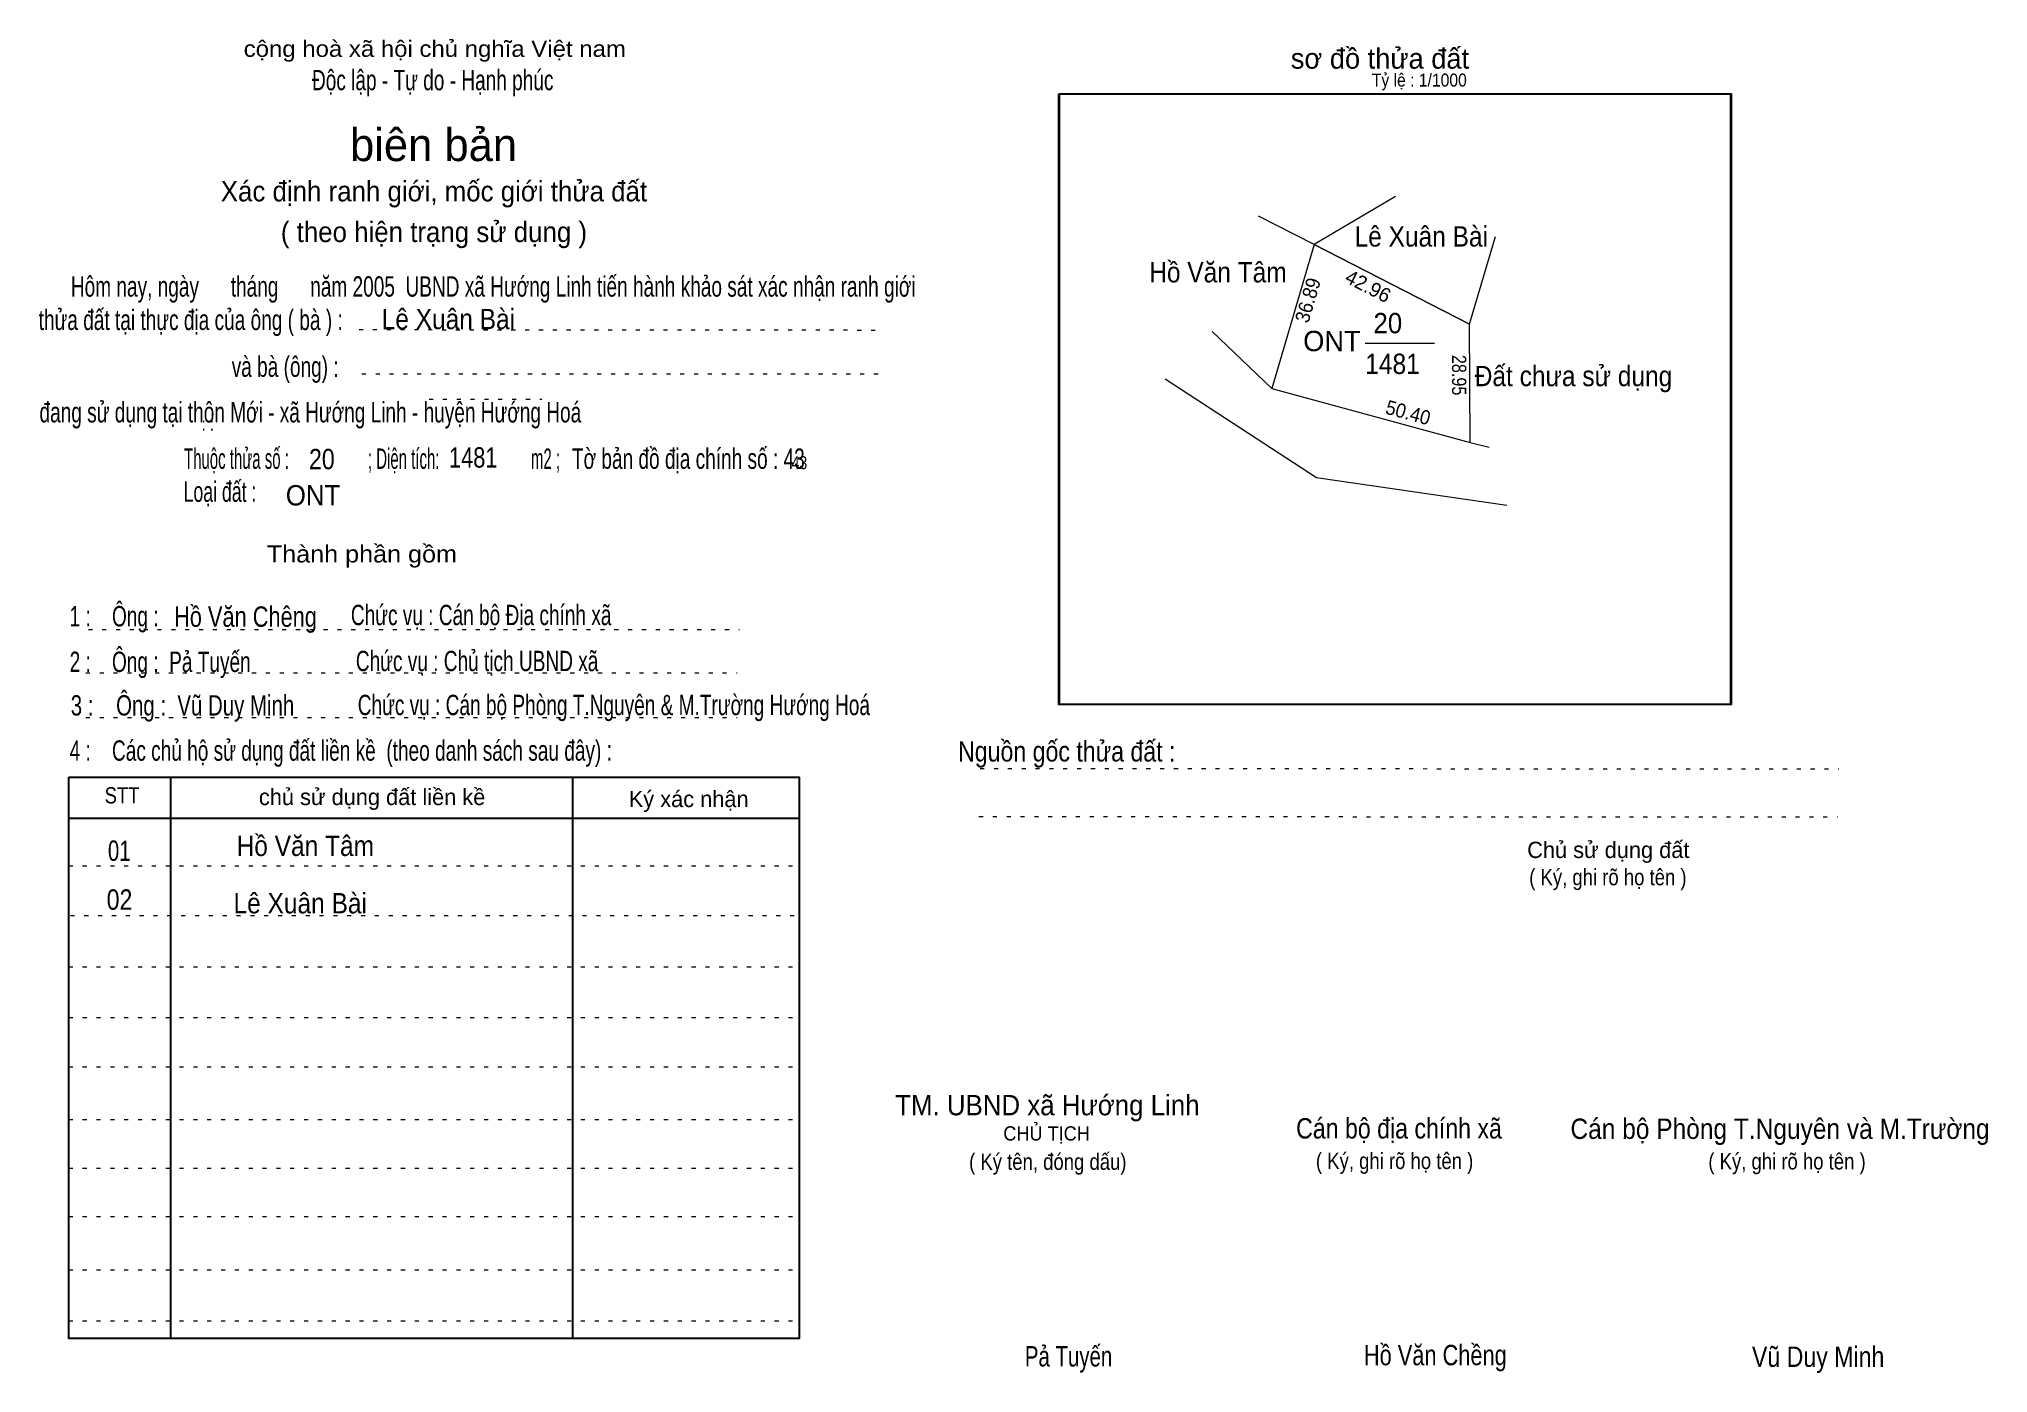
# Model space of a CAD drawing. Header units: centimetres. Extents: x -1.5 to 46.4, y -3.9 to 28.9.
import ezdxf
from ezdxf.enums import TextEntityAlignment as Align

# ---------------------------------------------------------------- set-up
doc = ezdxf.new("R2010")
doc.units = ezdxf.units.CM
doc.header["$LTSCALE"] = 0.2
doc.linetypes.add('DOTTED', pattern=[1.5, 0.3, -1.2])
for name, color, linetype in [('1', 7, 'Continuous'), ('16', 7, 'Continuous'), ('34', 7, 'Continuous'), ('51', 7, 'Continuous')]:
    doc.layers.add(name, color=color, linetype=linetype)
for name, color, linetype, lineweight in [('15', 7, 'Continuous', 13), ('2', 7, 'Continuous', 25), ('22', 7, 'Continuous', 13), ('5', 7, 'DOTTED', 13)]:
    doc.layers.add(name, color=color, linetype=linetype, lineweight=lineweight)

msp = doc.modelspace()

# ---------------------------------------------------------------- linework, layer by layer
at = {"layer": '15'}
msp.add_line((31.09, 21.4), (32.79, 21.4), dxfattribs=at)
at = {"layer": '2'}
msp.add_lwpolyline([(23.56, 27.52), (40.06, 27.52), (40.06, 12.52), (23.56, 12.52)], close=True, dxfattribs=at)
at = {"layer": '22'}
for p, q in [((31.83, 25), (29.83, 23.82)), ((29.83, 23.82), (28.47, 24.52)), ((33.65, 21.86), (34.29, 24.02)), ((29.83, 23.82), (33.65, 21.86)), ((33.67, 18.96), (33.65, 21.86)), ((26.17, 20.52), (29.89, 18.1)), ((28.79, 20.28), (33.67, 18.96)), ((33.67, 18.96), (34.13, 18.84)), ((29.89, 18.1), (34.57, 17.42))]:
    msp.add_line(p, q, dxfattribs=at)
msp.add_lwpolyline([(29.83, 23.82), (28.79, 20.28), (27.33, 21.68)], dxfattribs=at)
msp.add_lwpolyline([(33.67, 18.96), (33.65, 21.86), (29.83, 23.82), (28.79, 20.28)], close=True, dxfattribs=at)
at = {"layer": '5'}
for p, q in [((6.37, 21.73), (19.21, 21.72)), ((6.44, 20.64), (19.25, 20.64)), ((8.09, 20.02), (10.86, 20.02)), ((-0.28, 14.36), (15.72, 14.36)), ((-0.34, 13.3), (15.66, 13.3)), ((-0.34, 12.2), (15.66, 12.2)), ((21.63, 10.95), (42.72, 10.94)), ((21.6, 9.77), (42.69, 9.76)), ((-0.76, 8.56), (17.18, 8.56)), ((-0.72, 7.34), (17.22, 7.34)), ((-0.76, 6.08), (17.18, 6.08)), ((-0.76, 4.83), (17.18, 4.83)), ((-0.76, 3.62), (17.18, 3.62)), ((-0.76, 2.33), (17.18, 2.33)), ((-0.76, 1.13), (17.18, 1.13)), ((-0.76, -0.06), (17.18, -0.06)), ((-0.76, -1.37), (17.18, -1.37)), ((-0.76, -2.62), (17.18, -2.62))]:
    msp.add_line(p, q, dxfattribs=at)
at = {"layer": '5', "linetype": 'Continuous', "lineweight": 25}
for p, q in [((1.74, 10.74), (1.74, -3.05)), ((11.61, 10.74), (11.61, -3.05)), ((-0.76, 9.73), (17.18, 9.73))]:
    msp.add_line(p, q, dxfattribs=at)
for points in [[(23.58, 27.52), (40.08, 27.52), (40.08, 12.52), (23.58, 12.52)], [(-0.76, 10.74), (17.18, 10.74), (17.18, -3.05), (-0.76, -3.05)]]:
    msp.add_lwpolyline(points, close=True, dxfattribs=at)

# ---------------------------------------------------------------- texts
at = {"layer": '1'}
for s, width, p in [('01', 0.75, (0.2, 8.68)), ('02', 0.85, (0.17, 7.48))]:
    msp.add_text(s, height=0.5, dxfattribs=dict(at, width=width)).set_placement(p)
at = {"layer": '15'}
for s, width, p in [('20', 0.95, (31.29, 21.64)), ('1481', 0.9, (31.09, 20.64))]:
    msp.add_text(s, height=0.4999, dxfattribs=dict(at, width=width)).set_placement(p)
at = {"layer": '16', "width": 0.9}
for s, height, p in [('Lê Xuân Bài', 0.4999, (32.465, 23.77)), ('Hồ Văn Tâm', 0.4999, (27.47, 22.89)), ('Lê Xuân Bài', 0.4999, (8.565, 21.74)), ('Đất chưa sử dụng', 0.5, (36.205, 20.34)), ('Hồ Văn Tâm', 0.4999, (5.05, 8.8)), ('Lê Xuân Bài', 0.4999, (4.925, 7.39))]:
    msp.add_text(s, height=height, dxfattribs=at).set_placement(p, align=Align.CENTER)
at = {"layer": '22'}
msp.add_text('ONT', height=0.4999, dxfattribs=at).set_placement((30.27, 21.2), align=Align.CENTER)
at = {"layer": '34'}
for s, height, width, p in [(': : ', 0.32, 0.85, (2.5, 19.25)), ('20', 0.5, 0.85, (5.14, 18.3)), ('1481', 0.5, 0.8, (8.58, 18.34)), ('43', 0.32, 0.8, (17, 18.3)), ('ONT', 0.5, 0.95, (4.57, 17.41))]:
    msp.add_text(s, height=height, dxfattribs=dict(at, width=width)).set_placement(p)
at = {"layer": '5'}
for s, height, width, p in [('cộng hoà xã hội chủ nghĩa Việt nam', 0.4, 1.1, (8.23, 28.43)), ('Độc lập - Tự do - Hạnh phúc', 0.5, 0.7, (8.18, 27.61)), ('Xác định ranh giới, mốc giới thửa đất', 0.5, 0.95, (8.21, 24.88)), ('( theo hiện trạng sử dụng )', 0.5, 0.95, (8.21, 23.88)), ('Thành phần gồm', 0.42, 1.1, (6.44, 16.01)), ('Hồ Văn Chêng', 0.5, 0.8, (3.58, 14.43)), ('Chức vụ : Cán bộ Địa chính xã', 0.5, 0.7, (9.37, 14.47)), ('Chức vụ : Chủ tịch UBND xã', 0.5, 0.7, (9.27, 13.34)), ('Chức vụ : Cán bộ Phòng T.Nguyên & M.Trường Hướng Hoá', 0.5, 0.7, (12.63, 12.26)), ('    Nguồn gốc thửa đất :', 0.5, 0.85, (23.44, 11.12)), ('( Ký, ghi rõ họ tên )', 0.4, 0.85, (37.05, 8.08)), ('CHỦ TỊCH', 0.35, 0.95, (23.26, 1.81)), ('( Ký tên, đóng dấu)', 0.4, 0.85, (23.29, 1.09)), ('( Ký, ghi rõ họ tên )', 0.4, 0.85, (31.81, 1.11)), ('( Ký, ghi rõ họ tên )', 0.4, 0.85, (41.45, 1.1)), ('Pả Tuyến', 0.5, 0.75, (23.8, -3.74)), ('Hồ Văn Chềng', 0.5, 0.8, (32.81, -3.71)), ('Vũ Duy Minh', 0.5, 0.85, (42.215, -3.75))]:
    msp.add_text(s, height=height, dxfattribs=dict(at, width=width)).set_placement(p, align=Align.CENTER)
msp.add_text('sơ đồ thửa đất', height=0.5, dxfattribs=at).set_placement((29.26, 28.14))
for s, height, p in [('biên bản', 0.8, (8.2, 25.87)), ('      chủ sử dụng đất liền kề', 0.4, (6.245, 10.05)), ('   Ký xác nhận', 0.4, (14.245, 10)), ('Chủ sử dụng đất', 0.4, (37.06, 8.75))]:
    msp.add_text(s, height=height, dxfattribs=at).set_placement(p, align=Align.CENTER)
for s, height, width, p in [('   Hôm nay, ngày      tháng      năm 2005  UBND xã Hướng Linh tiến hành khảo sát xác nhận ranh giới ', 0.5, 0.7, (-1.1, 22.54)), ('thửa đất tại thực địa của ông ( bà ) :                                       ', 0.5, 0.7, (-1.5, 21.72)), ('                                     và bà (ông) :', 0.5, 0.7, (-1.57, 20.57)), (' đang sử dụng tại thôn Mới - xã Hướng Linh - huyện Hướng Hoá', 0.5, 0.7, (-1.61, 19.45)), ('Thuộc thửa số :                   ; Diện tích:                      m2 ;                                            ', 0.5, 0.55, (2.07, 18.31)), ('Tờ bản đồ địa chính số : 43', 0.5, 0.7, (11.6, 18.31)), ('Loại đất :  ', 0.5, 0.65, (2.06, 17.5)), ('    1 :    Ông :                                                        ', 0.5, 0.7, (-1.26, 14.44)), ('    2 :    Ông :  Pả Tuyến', 0.5, 0.7, (-1.26, 13.32)), ('    3 :    Ông :  Vũ Duy Minh', 0.5, 0.75, (-1.27, 12.25)), ('    4 :    Các chủ hộ sử dụng đất liền kề  (theo danh sách sau đây) :', 0.5, 0.7, (-1.26, 11.14)), ('STT', 0.4, 0.85, (0.12, 10.09)), ('TM. UBND xã Hướng Linh', 0.5, 0.95, (19.54, 2.43)), ('Cán bộ địa chính xã  ', 0.5, 0.85, (29.39, 1.86)), ('Cán bộ Phòng T.Nguyên và M.Trường', 0.5, 0.9, (36.13, 1.85))]:
    msp.add_text(s, height=height, dxfattribs=dict(at, width=width)).set_placement(p)
at = {"layer": '51', "width": 0.9}
msp.add_text('Tỷ lệ : 1/1000', height=0.32, dxfattribs=at).set_placement((31.25, 27.7))
at = {"layer": '51'}
for s, height, rotation, width, p in [('36.89', 0.3499, 73.658, 0.95, (29.69, 21.87)), ('28.95', 0.35, 270, 0.85, (33.22, 21.11)), ('50.40', 0.35, 344.723, 0.95, (31.56, 19.67))]:
    msp.add_text(s, height=height, rotation=rotation, dxfattribs=dict(at, width=width)).set_placement(p)
msp.add_text('42.96', height=0.3499, rotation=332.66, dxfattribs=at).set_placement((30.56, 22.91))

doc.saveas('drawing.dxf')
